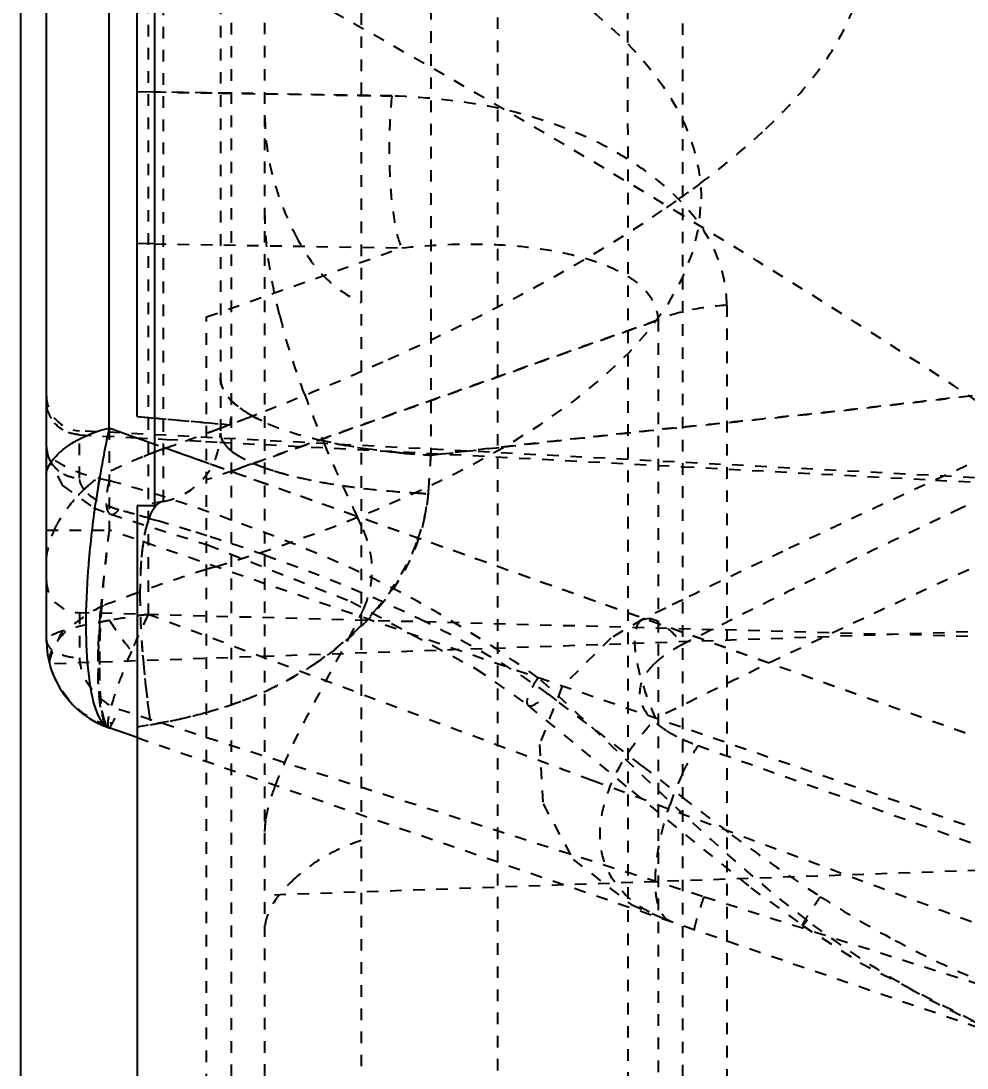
# Model space of a CAD drawing. Header units: millimetres. Extents: x 2748 to 3320, y 1427 to 1884.
# Drawn here: x 3198.16 to 3206.34, y 1706.52 to 1715.57 of the extents above; entities that cross this region are included whole.
import ezdxf

# ---------------------------------------------------------------- set-up
doc = ezdxf.new("R2010")
doc.units = ezdxf.units.MM
doc.linetypes.add('HIDDEN', pattern=[0.2, 0.1, -0.1])
doc.layers.add('21', color=7, linetype='Continuous')
doc.styles.get("Standard").update_dxf_attribs({"font": 'arial.ttf'})
doc.dimstyles.get("Standard").update_dxf_attribs({"dimtxt": 0.18, "dimasz": 0.18, "dimexe": 0.18, "dimexo": 0.0625, "dimgap": 0.09, "dimtad": 0, "dimtih": 1, "dimtoh": 1, "dimzin": 0, "dimdsep": 46, "dimtxsty": 'Standard', "dimcen": 0.09, "dimadec": 0, "dimazin": 0, "dimtfac": 1, "dimtofl": 0, "dimtmove": 0, "dimatfit": 3, "dimfxl": 0, "dimtolj": 1, "dimtzin": 0, "dimarcsym": 0})

# ---------------------------------------------------------------- blocks, each defined once
blk = doc.blocks.new('*D73')
at = {"color": 4, "lineweight": -2, "transparency": 16777216}
for p, q in [((3198.1586, 1671.5339), (3198.1586, 1846.4188)), ((3206.1586, 1846.4188), (3218.2656, 1846.4188)), ((3268.1636, 1846.4188), (3243.6517, 1846.4188)), ((3276.1636, 1820.6757), (3276.1636, 1846.4188))]:
    blk.add_line(p, q, dxfattribs=at)
at = {"color": 4, "transparency": 16777216}
for points in [[(3206.1586, 1847.7521), (3206.1586, 1845.0855), (3198.1586, 1846.4188)], [(3268.1636, 1847.7521), (3268.1636, 1845.0855), (3276.1636, 1846.4188)]]:
    blk.add_solid(points, dxfattribs=at)
at = {"layer": 'Defpoints', "color": 0, "transparency": 16777216}
for p in [(3276.1636, 1846.4188), (3276.1636, 1820.6757), (3198.1586, 1671.5339)]:
    blk.add_point(p, dxfattribs=at)
at = {"color": 6, "transparency": 16777216, "insert": (3230.9587, 1846.4188), "char_height": 8, "attachment_point": 5}
blk.add_mtext('\\A1;78.01', dxfattribs=at)

msp = doc.modelspace()

# ---------------------------------------------------------------- linework, layer by layer
at = {"layer": '21', "color": 8, "linetype": 'HIDDEN'}
for p, q in [((3203.3942, 1774.8835), (3203.4073, 1698.9179)), ((3203.8811, 1699.0476), (3203.8811, 1774.3831)), ((3200.2686, 1586.2532), (3200.2686, 1773.0811)), ((3202.2786, 1759.3991), (3202.2786, 1586.2532)), ((3201.0991, 1758.6354), (3201.0991, 1621.1842)), ((3199.3878, 1735.7174), (3199.3878, 1711.4168)), ((3199.8836, 1735.1265), (3199.8836, 1712.0077)), ((3201.7016, 1734.0804), (3201.7016, 1711.8168)), ((3199.975, 1720.9517), (3199.975, 1693.162)), ((3199.2591, 1719.1347), (3199.2591, 1710.44)), ((3201.3645, 1714.9201), (3199.1636, 1714.9575)), ((3199.3136, 1714.9549), (3199.8836, 1714.945)), ((3199.8836, 1714.945), (3201.3645, 1714.9201)), ((3199.3136, 1713.6421), (3201.4509, 1713.6076)), ((3199.7636, 1713.0109), (3201.4509, 1713.6076)), ((3204.2613, 1713.1121), (3204.2613, 1705.9933)), ((3199.7636, 1697.9711), (3199.7636, 1713.0109)), ((3199.9636, 1711.6726), (3203.6689, 1712.9847)), ((3203.6689, 1712.9848), (3200.1474, 1711.7377)), ((3203.6689, 1712.9847), (3203.6689, 1705.8885)), ((3199.1636, 1712.1514), (3199.3136, 1712.1378)), ((3199.3136, 1712.1378), (3199.43, 1712.1273)), ((3199.3136, 1712.1363), (3199.7636, 1712.0956)), ((3199.43, 1712.1273), (3199.7638, 1712.0972)), ((3199.7638, 1712.0972), (3199.8907, 1712.0857)), ((3199.9716, 1712.1357), (3199.9682, 1712.0787)), ((3217.9888, 1711.0144), (3198.6649, 1712.0272)), ((3198.6649, 1711.6172), (3198.6649, 1712.0189)), ((3198.9215, 1712.0497), (3198.922, 1711.1693)), ((3199.8907, 1712.0857), (3199.9636, 1712.0791)), ((3198.6649, 1711.9925), (3199.1539, 1711.9666)), ((3199.1539, 1711.9666), (3199.3443, 1711.9566)), ((3199.3443, 1711.9566), (3199.4162, 1711.9528)), ((3199.4162, 1711.9528), (3199.7551, 1711.9349)), ((3199.7551, 1711.9349), (3199.8794, 1711.9283)), ((3199.8794, 1711.9283), (3200.2686, 1711.9077)), ((3198.3792, 1711.8857), (3198.3852, 1711.8163)), ((3199.4806, 1711.8505), (3199.3477, 1711.8978)), ((3207.2653, 1709.0805), (3199.4074, 1711.8765)), ((3199.5338, 1711.8316), (3199.4806, 1711.8505)), ((3199.6368, 1711.7949), (3199.5338, 1711.8316)), ((3200.2686, 1711.9077), (3203.8811, 1711.7166)), ((3201.7013, 1711.8162), (3201.7956, 1711.8267)), ((3198.3852, 1711.8163), (3198.5189, 1711.554)), ((3199.7867, 1711.7415), (3199.6368, 1711.7949)), ((3200.2664, 1711.5706), (3199.7867, 1711.7415)), ((3200.1474, 1711.7377), (3199.998, 1711.6848)), ((3199.998, 1711.6848), (3199.7636, 1711.6018)), ((3203.8811, 1711.7166), (3206.0655, 1711.6011)), ((3198.5189, 1711.554), (3198.785, 1711.3625)), ((3206.0655, 1711.6011), (3207.1593, 1711.5433)), ((3201.6831, 1711.5493), (3201.6788, 1711.4846)), ((3199.3878, 1711.4168), (3199.1636, 1711.3773)), ((3199.3136, 1711.387), (3199.3136, 1711.3773)), ((3198.785, 1711.3625), (3198.9356, 1711.3058)), ((3198.9354, 1711.3058), (3199.7738, 1711.0408)), ((3198.9356, 1711.3058), (3198.9365, 1711.3055)), ((3199.2787, 1711.267), (3199.3354, 1711.2506)), ((3201.101, 1711.2123), (3201.0691, 1711.2807)), ((3198.3792, 1711.1695), (3198.9215, 1711.1695)), ((3207.2653, 1708.2965), (3198.9215, 1711.1695)), ((3203.8804, 1710.5666), (3203.7334, 1710.4945)), ((3203.7334, 1710.4945), (3203.5363, 1710.3974)), ((3209.1432, 1710.387), (3198.4064, 1710.0121)), ((3198.6649, 1710.4547), (3198.6649, 1710.0649)), ((3208.9449, 1710.1802), (3198.6649, 1710.4547)), ((3203.5368, 1710.3979), (3203.2594, 1710.2358)), ((3203.5363, 1710.3974), (3203.5369, 1710.3977)), ((3203.5369, 1710.3977), (3203.5771, 1710.4064)), ((3202.0926, 1709.9714), (3202.5434, 1709.6546)), ((3202.7129, 1709.754), (3202.7897, 1709.6964)), ((3202.5434, 1709.6546), (3202.5435, 1709.6544)), ((3202.5435, 1709.6544), (3203.4399, 1708.9151)), ((3199.1636, 1709.4695), (3199.28, 1709.4875)), ((3199.1636, 1709.3757), (3207.2652, 1706.5861)), ((3204.0129, 1709.3067), (3207.5012, 1708.0669)), ((3203.5275, 1709.1325), (3203.8785, 1708.8591)), ((3203.4399, 1708.9151), (3204.4706, 1708.0766)), ((3213.0426, 1708.4584), (3200.2686, 1708.0123)), ((3204.4706, 1708.0766), (3204.9165, 1707.7535)), ((3203.4338, 1707.9337), (3203.7778, 1707.7869)), ((3204.9163, 1707.7531), (3205.4147, 1707.4294)), ((3205.4147, 1707.4294), (3206.5421, 1706.8528))]:
    msp.add_line(p, q, dxfattribs=at)
at = {"layer": '21', "color": 7, "linetype": 'Continuous'}
for p, q in [((3199.1636, 1712.1498), (3199.1636, 1735.7174)), ((3199.3136, 1735.7569), (3199.3136, 1711.3773)), ((3198.9215, 1712.0497), (3198.9215, 1717.6939)), ((3198.3792, 1710.2038), (3198.3792, 1717.2465)), ((3199.1636, 1714.9575), (3199.3136, 1714.9549)), ((3199.3136, 1713.6421), (3199.1636, 1713.6446)), ((3199.1636, 1712.1498), (3199.3136, 1712.1363)), ((3199.1042, 1711.9846), (3198.9215, 1712.0497)), ((3199.3477, 1711.8978), (3199.1042, 1711.9846)), ((3199.1636, 1711.3773), (3199.1636, 1688.4011)), ((3199.3136, 1711.3773), (3199.1636, 1711.3773)), ((3199.1636, 1709.3757), (3198.9215, 1709.4591))]:
    msp.add_line(p, q, dxfattribs=at)
at = {"layer": '21', "color": 8, "linetype": 'HIDDEN'}
for points in [[(3199.7738, 1711.0408), (3201.0106, 1710.5516), (3202.0926, 1709.9714)], [(3203.2594, 1710.2358), (3202.8368, 1709.8138), (3202.642, 1709.3173), (3202.673, 1708.8027), (3202.9328, 1708.3231), (3203.4338, 1707.9337)]]:
    msp.add_lwpolyline(points, dxfattribs=at)
for centre, radius, start, end in [((3153.7005, 1630.9878), 96.9048, 58.80934, 61.274457), ((3198.8255, 1721.1366), 8.7022, 305.2615, 306.2427), ((3199.1722, 1720.6623), 8.1146, 306.24831, 306.79324), ((3198.3078, 1721.8675), 9.5979, 304.47304, 305.26634), ((3160.8139, 1642.7228), 83.1821, 56.052747, 58.814681), ((3205.8532, 1714.4147), 5.6319, 194.27381, 195.32069), ((3191.8076, 1733.9433), 23.3337, 291.26995, 294.096), ((3198.6807, 1712.3282), 0.3015, 180.00192, 267), ((3209.576, 1715.6678), 9.5618, 200.33408, 203.34715), ((3198.6542, 1712.2783), 0.2755, 197.18306, 211.51488), ((3190.1104, 1738.2211), 27.9359, 290.9613, 291.33113), ((3189.2537, 1740.4667), 30.3393, 290.47776, 290.80352), ((3189.6915, 1739.3125), 29.1049, 290.80475, 290.96267), ((3199.2836, 1712.0077), 0.6, 280, 0), ((3188.1604, 1743.409), 33.4782, 289.94719, 290.33251), ((3188.7832, 1741.7247), 31.6825, 290.33487, 290.479), ((3187.2142, 1746.0146), 36.2503, 289.65535, 289.94806), ((3246.0183, 1624.4518), 95.8716, 114.090528, 115.498554), ((3201.1429, 1707.0506), 5.1284, 110.9042, 112.13389), ((3200.9723, 1707.4968), 4.6506, 109.66179, 110.90234), ((3202.0579, 1718.4128), 6.6056, 264.58343, 266.90771), ((3185.811, 1855.0732), 144.1356, 276.367194, 276.584339), ((3201.093, 1707.1637), 5.0048, 112.09333, 114.37306), ((3252.3261, 1708.1829), 50.7547, 175.89433, 176.27015), ((3252.0851, 1708.1997), 50.5132, 175.89378, 176.19788), ((3246.8222, 1625.3182), 95.1092, 114.597985, 115.225807), ((3200.7669, 1707.8818), 4.2161, 114.36335, 116.91569), ((3209.9369, 1709.8715), 11.2376, 170.98935, 172.12463), ((3199.5069, 1710.6662), 1.1722, 131.82398, 137.29121), ((3201.8416, 1717.6794), 6.1923, 261.66466, 263.30228), ((3202.0051, 1719.1184), 7.6406, 263.34373, 266.6625), ((3202.0602, 1719.9106), 8.4346, 266.60162, 267.40832), ((3193.3897, 1690.8045), 21.2932, 74.32932, 74.7127), ((3193.5477, 1691.3677), 20.7082, 73.93346, 74.32933), ((3245.793, 1627.4718), 92.7223, 115.21761, 116.870575), ((3193.8479, 1692.3988), 19.6343, 72.88421, 73.77029), ((3245.7346, 1624.3922), 94.9823, 113.892134, 116.301123), ((3194.1375, 1693.3422), 18.6475, 72.42804, 72.88154), ((3194.6244, 1694.8617), 17.0518, 70.66708, 72.44635), ((3199.9543, 1711.6899), 1.7435, 335.70072, 339.60905), ((3246.1053, 1624.2683), 96.0746, 115.498295, 116.072064), ((3203.0787, 1700.1026), 11.2265, 106.75507, 107.18063), ((3200.2085, 1710.8898), 0.9984, 333.42892, 336.48525), ((3190.8378, 1715.5777), 11.4763, 332.23684, 333.42279), ((3199.3148, 1712.1133), 2.5141, 313.27462, 318.95342), ((3199.233, 1712.2019), 2.6347, 304.04737, 313.2506), ((3208.6901, 1710.8726), 9.5115, 184.73754, 188.37325), ((3198.917, 1712.7851), 3.2994, 290.53627, 294.31779), ((3199.458, 1705.2586), 5.55, 54.09386, 55.08608), ((3198.7296, 1713.3187), 3.865, 285.58797, 288.66476), ((3198.8373, 1712.9955), 3.5244, 288.68756, 290.5488), ((3165.7365, 1660.4467), 61.6317, 52.180564, 53.043859), ((3796.3036, 3565.8992), 1950.0079, 252.1632256, 252.3194057), ((3198.5347, 1714.0317), 4.6043, 281.46007, 285.54024), ((3198.3363, 1714.9825), 5.5755, 279.74479, 281.51714), ((3206.2371, 1707.9532), 2.607, 154.71051, 161.07132), ((3213.5416, 1721.0048), 15.5187, 233.47006, 234.22323), ((3213.605, 1721.093), 15.6273, 234.22373, 236.90409), ((3693.6892, 3244.1741), 1612.3146, 252.3214013, 252.4437573), ((3210.0544, 1715.7734), 9.2322, 237.33739, 241.98525), ((3209.7351, 1715.1476), 8.5298, 241.90391, 246.93886)]:
    msp.add_arc(centre, radius, start, end, dxfattribs=at)
at = {"layer": '21', "color": 7, "linetype": 'Continuous'}
for centre, radius, start, end in [((3206.9591, 1710.2881), 8.2282, 167.63949, 169.09868), ((3208.1266, 1710.0768), 9.4147, 169.17926, 170.49671), ((3208.8265, 1709.9428), 10.127, 170.40296, 171.66467), ((3199.1832, 1710.2193), 0.804, 180, 250.9999)]:
    msp.add_arc(centre, radius, start, end, dxfattribs=at)
at = {"layer": '21', "color": 8, "linetype": 'HIDDEN'}
msp.add_ellipse((3191.6873, 1714.0311), major_axis=(12.3536, 0), ratio=0.342552, start_param=-0.849797, end_param=0, dxfattribs=at)
for points, knots in [([(3204.5986, 1714.637), (3204.7368, 1714.7676), (3204.9963, 1715.0403), (3205.3034, 1715.4969), (3205.4747, 1715.9951), (3205.4113, 1716.4929), (3205.1388, 1716.8842), (3204.7654, 1717.1677), (3204.3396, 1717.3847), (3204.0369, 1717.496), (3203.8816, 1717.5452)], [0, 0, 0, 0, 0.142592, 0.28137, 0.410621, 0.528949, 0.64263, 0.758571, 0.877791, 1, 1, 1, 1]), ([(3200.2701, 1717.0748), (3200.9624, 1716.8457), (3201.9908, 1716.4311), (3203.2157, 1715.6167), (3203.7236, 1715.0432), (3203.8824, 1714.7068)], [0, 0, 0, 0, 0.496287, 0.746775, 1, 1, 1, 1]), ([(3201.3645, 1714.9201), (3201.3526, 1714.7973), (3201.339, 1714.5402), (3201.3457, 1714.1691), (3201.3798, 1713.8536), (3201.4209, 1713.6718), (3201.451, 1713.6076)], [0, 0, 0, 0, 0.279538, 0.583005, 0.839359, 1, 1, 1, 1]), ([(3204.2613, 1713.1121), (3204.2623, 1713.2632), (3204.1942, 1713.5675), (3203.9418, 1713.9521), (3203.5992, 1714.2592), (3203.0697, 1714.5832), (3202.3174, 1714.8453), (3201.684, 1714.9081), (3201.3645, 1714.9202)], [0, 0, 0, 0, 0.121822, 0.243227, 0.365789, 0.48983, 0.742125, 1, 1, 1, 1]), ([(3200.2686, 1714.7353), (3200.2686, 1714.648), (3200.2931, 1714.2959), (3200.4092, 1713.9529), (3200.5317, 1713.718)], [0, 0, 0, 0, 0.247741, 1, 1, 1, 1]), ([(3201.334, 1712.6428), (3201.7504, 1712.8295), (3202.5726, 1713.231), (3203.3627, 1713.6958), (3203.7404, 1713.9551)], [0, 0, 0, 0, 0.498976, 1, 1, 1, 1]), ([(3201.4506, 1713.6077), (3201.6627, 1713.6307), (3201.9813, 1713.6477), (3202.4027, 1713.6318), (3202.7112, 1713.5961), (3203.0102, 1713.5323), (3203.2492, 1713.4499), (3203.4237, 1713.3541), (3203.5441, 1713.2646), (3203.6378, 1713.1403), (3203.664, 1713.0375), (3203.6689, 1712.9848)], [0, 0, 0, 0, 0.258464, 0.385359, 0.510743, 0.634207, 0.755349, 0.815193, 0.875027, 0.935824, 1, 1, 1, 1]), ([(3204.2613, 1713.1121), (3204.1483, 1713.1047), (3203.9469, 1713.0772), (3203.7505, 1713.021), (3203.6689, 1712.9847)], [0, 0, 0, 0, 0.559045, 1, 1, 1, 1]), ([(3204.2613, 1713.1121), (3204.1483, 1713.1047), (3203.9469, 1713.0772), (3203.7505, 1713.021), (3203.6689, 1712.9847)], [0, 0, 0, 0, 0.559044, 1, 1, 1, 1]), ([(3199.8836, 1712.4826), (3199.8836, 1712.4442), (3199.9106, 1712.3564), (3200.0161, 1712.2417), (3200.1838, 1712.1351), (3200.4114, 1712.0376), (3200.6915, 1711.9548), (3201.1251, 1711.8647), (3201.4682, 1711.8294), (3201.7016, 1711.8168)], [0, 0, 0, 0, 0.056625, 0.129016, 0.225558, 0.347659, 0.493068, 0.655409, 1, 1, 1, 1]), ([(3200.0226, 1712.2462), (3200.0004, 1712.2644), (3199.9326, 1712.3267), (3199.8836, 1712.4183), (3199.8836, 1712.4826)], [0, 0, 0, 0, 0.30821, 1, 1, 1, 1]), ([(3206.7846, 1712.3749), (3206.3611, 1712.3283), (3205.6206, 1712.2401), (3204.5612, 1712.1265), (3203.2887, 1712.0015), (3202.3366, 1711.8861), (3201.7013, 1711.8162)], [0, 0, 0, 0, 0.249936, 0.437468, 0.625058, 1, 1, 1, 1]), ([(3203.881, 1712.0588), (3204.2911, 1712.1008), (3205.1113, 1712.1817), (3205.9298, 1712.2781), (3206.3391, 1712.3248)], [0, 0, 0, 0, 0.500159, 1, 1, 1, 1]), ([(3200.1375, 1712.1676), (3200.1267, 1712.1739), (3200.087, 1712.1979), (3200.0489, 1712.2246), (3200.0226, 1712.2462)], [0, 0, 0, 0, 0.268116, 1, 1, 1, 1]), ([(3199.8836, 1712.0077), (3199.8836, 1711.9363), (3199.9966, 1711.8252), (3200.1807, 1711.7363), (3200.5092, 1711.6237), (3201.0146, 1711.5325), (3201.4482, 1711.495), (3201.6788, 1711.4846)], [0, 0, 0, 0, 0.110547, 0.204406, 0.327153, 0.642352, 1, 1, 1, 1]), ([(3199.8836, 1712.0077), (3199.8836, 1712.0008), (3199.8861, 1711.971), (3199.8988, 1711.9427), (3199.9113, 1711.9237)], [0, 0, 0, 0, 0.232556, 1, 1, 1, 1]), ([(3201.4344, 1711.8367), (3201.3754, 1711.8423), (3201.1462, 1711.8673), (3200.9182, 1711.9057), (3200.7514, 1711.9447)], [0, 0, 0, 0, 0.256982, 1, 1, 1, 1]), ([(3198.9215, 1711.5953), (3198.7848, 1711.6202), (3198.6024, 1711.6728), (3198.4237, 1711.7886), (3198.3792, 1711.8583), (3198.3792, 1711.8877)], [0, 0, 0, 0, 0.649989, 0.862512, 1, 1, 1, 1]), ([(3198.3792, 1711.8876), (3198.3792, 1711.8755), (3198.3827, 1711.8291), (3198.3997, 1711.7839), (3198.418, 1711.7549)], [0, 0, 0, 0, 0.261663, 1, 1, 1, 1]), ([(3199.9341, 1711.8944), (3199.9392, 1711.8887), (3199.9629, 1711.8643), (3199.99, 1711.8434), (3200.0118, 1711.8287)], [0, 0, 0, 0, 0.224948, 1, 1, 1, 1]), ([(3200.0118, 1711.8287), (3200.0272, 1711.8183), (3200.1018, 1711.7728), (3200.1825, 1711.7385), (3200.2469, 1711.7149)], [0, 0, 0, 0, 0.213739, 1, 1, 1, 1]), ([(3201.0691, 1711.2807), (3201.0463, 1711.3297), (3200.9537, 1711.528), (3200.8622, 1711.7269), (3200.797, 1711.8784)], [0, 0, 0, 0, 0.24673, 1, 1, 1, 1]), ([(3198.418, 1711.7549), (3198.4251, 1711.7435), (3198.4545, 1711.7036), (3198.4945, 1711.6721), (3198.5261, 1711.6552)], [0, 0, 0, 0, 0.272517, 1, 1, 1, 1]), ([(3198.5261, 1711.6552), (3198.5357, 1711.6501), (3198.5793, 1711.6295), (3198.6276, 1711.619), (3198.6649, 1711.6172)], [0, 0, 0, 0, 0.224729, 1, 1, 1, 1]), ([(3200.2469, 1711.7149), (3200.257, 1711.7111), (3200.2999, 1711.6958), (3200.3432, 1711.6819), (3200.3764, 1711.672)], [0, 0, 0, 0, 0.238809, 1, 1, 1, 1]), ([(3200.3764, 1711.672), (3200.4183, 1711.6595), (3200.6051, 1711.6092), (3200.7958, 1711.5742), (3200.944, 1711.5525)], [0, 0, 0, 0, 0.226001, 1, 1, 1, 1]), ([(3198.7094, 1711.5158), (3198.7027, 1711.524), (3198.681, 1711.554), (3198.6663, 1711.5906), (3198.6649, 1711.6172)], [0, 0, 0, 0, 0.284239, 1, 1, 1, 1]), ([(3198.9215, 1711.5953), (3198.9116, 1711.5572), (3198.898, 1711.4851), (3198.8924, 1711.3931), (3198.9075, 1711.3139), (3198.9356, 1711.3058)], [0, 0, 0, 0, 0.393259, 0.708234, 1, 1, 1, 1]), ([(3202.6306, 1709.8924), (3202.3499, 1710.0916), (3201.847, 1710.4222), (3201.086, 1710.8187), (3200.3746, 1711.1106), (3199.6553, 1711.3756), (3199.1681, 1711.5308), (3198.9215, 1711.5953)], [0, 0, 0, 0, 0.251658, 0.439371, 0.626545, 0.813561, 1, 1, 1, 1]), ([(3203.8797, 1710.2843), (3203.5777, 1710.3918), (3202.3733, 1710.8204), (3201.1688, 1711.2493), (3200.2664, 1711.5706)], [0, 0, 0, 0, 0.250742, 1, 1, 1, 1]), ([(3199.0038, 1711.3442), (3198.9718, 1711.3532), (3198.8643, 1711.391), (3198.7605, 1711.4527), (3198.7094, 1711.5158)], [0, 0, 0, 0, 0.291132, 1, 1, 1, 1]), ([(3201.6786, 1711.4842), (3201.6598, 1711.2092), (3201.5043, 1710.7985), (3201.1501, 1710.3685), (3200.7252, 1710.0001), (3200.1012, 1709.6654), (3199.5549, 1709.5319), (3199.28, 1709.4875)], [0, 0, 0, 0, 0.247437, 0.373072, 0.499101, 0.750011, 1, 1, 1, 1]), ([(3198.4557, 1711.1857), (3198.4671, 1711.2095), (3198.5196, 1711.3083), (3198.5877, 1711.3986), (3198.6456, 1711.4613)], [0, 0, 0, 0, 0.236577, 1, 1, 1, 1]), ([(3199.3878, 1711.4168), (3199.3525, 1711.4106), (3199.3036, 1711.3593), (3199.2658, 1711.2751), (3199.2247, 1711.1383), (3199.1947, 1710.9157), (3199.1879, 1710.7237), (3199.1878, 1710.6156)], [0, 0, 0, 0, 0.125351, 0.215955, 0.328713, 0.621394, 1, 1, 1, 1]), ([(3199.3261, 1711.3805), (3199.3218, 1711.3759), (3199.3033, 1711.3538), (3199.2892, 1711.3282), (3199.2798, 1711.3077)], [0, 0, 0, 0, 0.218691, 1, 1, 1, 1]), ([(3199.3878, 1711.4168), (3199.3824, 1711.4158), (3199.359, 1711.4095), (3199.3388, 1711.3941), (3199.3261, 1711.3805)], [0, 0, 0, 0, 0.229204, 1, 1, 1, 1]), ([(3198.9365, 1711.3055), (3198.9407, 1711.3045), (3198.9683, 1711.3043), (3198.9895, 1711.3271), (3199.0038, 1711.3442)], [0, 0, 0, 0, 0.162836, 1, 1, 1, 1]), ([(3199.2798, 1711.3077), (3199.277, 1711.3015), (3199.2651, 1711.2741), (3199.2557, 1711.2457), (3199.2492, 1711.2236)], [0, 0, 0, 0, 0.227895, 1, 1, 1, 1]), ([(3199.2492, 1711.2236), (3199.2453, 1711.2099), (3199.2291, 1711.148), (3199.2183, 1711.0848), (3199.2117, 1711.0354)], [0, 0, 0, 0, 0.221697, 1, 1, 1, 1]), ([(3201.1239, 1710.4914), (3201.1723, 1710.6026), (3201.2258, 1710.8539), (3201.1539, 1711.0987), (3201.101, 1711.2123)], [0, 0, 0, 0, 0.491668, 1, 1, 1, 1]), ([(3198.3792, 1710.9211), (3198.3811, 1710.9426), (3198.394, 1711.034), (3198.4252, 1711.1222), (3198.4557, 1711.1857)], [0, 0, 0, 0, 0.234762, 1, 1, 1, 1]), ([(3198.9215, 1711.1695), (3198.8942, 1710.9563), (3198.8497, 1710.5619), (3198.8208, 1710.0937), (3198.8282, 1709.7873), (3198.8464, 1709.6248), (3198.8707, 1709.5205), (3198.9027, 1709.4656), (3198.9215, 1709.4591)], [0, 0, 0, 0, 0.371669, 0.686543, 0.808965, 0.902795, 0.965695, 1, 1, 1, 1]), ([(3198.9215, 1711.1695), (3198.8942, 1710.9563), (3198.8497, 1710.5619), (3198.8208, 1710.0937), (3198.8282, 1709.7873), (3198.8464, 1709.6248), (3198.8707, 1709.5205), (3198.9027, 1709.4656), (3198.9215, 1709.4591)], [0, 0, 0, 0, 0.371672, 0.686548, 0.808969, 0.902798, 0.965696, 1, 1, 1, 1]), ([(3198.9214, 1711.1696), (3198.9146, 1711.1142), (3198.889, 1710.8979), (3198.8676, 1710.6811), (3198.856, 1710.5195)], [0, 0, 0, 0, 0.256094, 1, 1, 1, 1]), ([(3198.9214, 1711.1696), (3198.9146, 1711.1142), (3198.889, 1710.8979), (3198.8676, 1710.6811), (3198.856, 1710.5195)], [0, 0, 0, 0, 0.256094, 1, 1, 1, 1]), ([(3199.2117, 1711.0354), (3199.2103, 1711.025), (3199.2048, 1710.9814), (3199.2006, 1710.9375), (3199.198, 1710.9041)], [0, 0, 0, 0, 0.237865, 1, 1, 1, 1]), ([(3199.198, 1710.9041), (3199.1963, 1710.8817), (3199.19, 1710.7857), (3199.1879, 1710.6894), (3199.1878, 1710.6156)], [0, 0, 0, 0, 0.233284, 1, 1, 1, 1]), ([(3199.7626, 1710.8281), (3199.7112, 1710.8123), (3199.5103, 1710.7486), (3199.3111, 1710.6794), (3199.1634, 1710.6257)], [0, 0, 0, 0, 0.254845, 1, 1, 1, 1]), ([(3198.3792, 1710.729), (3198.3792, 1710.661), (3198.4419, 1710.5137), (3198.5904, 1710.4567), (3198.6649, 1710.4547)], [0, 0, 0, 0, 0.4769, 1, 1, 1, 1]), ([(3199.1634, 1710.6257), (3199.1369, 1710.616), (3199.0324, 1710.5777), (3198.9284, 1710.5382), (3198.8512, 1710.5078)], [0, 0, 0, 0, 0.254211, 1, 1, 1, 1]), ([(3199.1878, 1710.6156), (3199.1878, 1710.5309), (3199.1977, 1710.1535), (3199.2378, 1709.7772), (3199.28, 1709.4875)], [0, 0, 0, 0, 0.224265, 1, 1, 1, 1]), ([(3199.1878, 1710.6154), (3199.1878, 1710.5737), (3199.19, 1710.3974), (3199.2002, 1710.2212), (3199.2111, 1710.087)], [0, 0, 0, 0, 0.236493, 1, 1, 1, 1]), ([(3198.8734, 1710.5158), (3198.7494, 1710.4579), (3198.5709, 1710.3411), (3198.438, 1710.1699), (3198.4135, 1710.1014)], [0, 0, 0, 0, 0.653141, 1, 1, 1, 1]), ([(3198.829, 1710.1688), (3198.8301, 1710.197), (3198.8356, 1710.3163), (3198.844, 1710.4354), (3198.8517, 1710.5262)], [0, 0, 0, 0, 0.236618, 1, 1, 1, 1]), ([(3198.856, 1710.5195), (3198.8524, 1710.4702), (3198.841, 1710.2897), (3198.8352, 1710.1089), (3198.8353, 1709.9775)], [0, 0, 0, 0, 0.273074, 1, 1, 1, 1]), ([(3198.856, 1710.5195), (3198.8524, 1710.4702), (3198.841, 1710.2897), (3198.8352, 1710.1089), (3198.8353, 1709.9775)], [0, 0, 0, 0, 0.273074, 1, 1, 1, 1]), ([(3198.8512, 1710.5078), (3198.8487, 1710.4589), (3198.8403, 1710.2793), (3198.8357, 1710.0995), (3198.8367, 1709.9687)], [0, 0, 0, 0, 0.272199, 1, 1, 1, 1]), ([(3198.9246, 1710.3885), (3198.8844, 1710.3813), (3198.7477, 1710.3555), (3198.6113, 1710.3259), (3198.5176, 1710.2962)], [0, 0, 0, 0, 0.294047, 1, 1, 1, 1]), ([(3199.2591, 1710.44), (3199.2303, 1710.436), (3199.1186, 1710.4206), (3199.0072, 1710.4028), (3198.9246, 1710.3885)], [0, 0, 0, 0, 0.257321, 1, 1, 1, 1]), ([(3198.9247, 1710.3884), (3198.9679, 1710.3188), (3199.0299, 1710.2294), (3199.097, 1710.144), (3199.1138, 1710.1233)], [0, 0, 0, 0, 0.754424, 1, 1, 1, 1]), ([(3199.2591, 1710.44), (3199.2208, 1710.3611), (3199.1714, 1710.2559), (3199.125, 1710.1494), (3199.1138, 1710.1233)], [0, 0, 0, 0, 0.754722, 1, 1, 1, 1]), ([(3203.0952, 1709.0061), (3202.775, 1709.1256), (3201.496, 1709.6029), (3200.2174, 1710.0811), (3199.2591, 1710.44)], [0, 0, 0, 0, 0.250355, 1, 1, 1, 1]), ([(3203.6488, 1709.5416), (3203.6014, 1709.6486), (3203.5282, 1709.8428), (3203.4724, 1710.0763), (3203.4649, 1710.2243), (3203.4727, 1710.3159), (3203.5031, 1710.3812), (3203.5362, 1710.3976)], [0, 0, 0, 0, 0.389119, 0.688259, 0.795183, 0.877269, 1, 1, 1, 1]), ([(3203.577, 1710.4066), (3203.6266, 1710.4066), (3203.7468, 1710.3358), (3203.8336, 1710.2437), (3203.8846, 1710.1828)], [0, 0, 0, 0, 0.384318, 1, 1, 1, 1]), ([(3198.5176, 1710.2962), (3198.4824, 1710.285), (3198.4387, 1710.2694), (3198.3792, 1710.2372), (3198.3792, 1710.2207)], [0, 0, 0, 0, 0.690821, 1, 1, 1, 1]), ([(3198.5176, 1710.2962), (3198.4883, 1710.2413), (3198.4493, 1710.1661), (3198.4138, 1710.0744), (3198.4046, 1710.0383), (3198.4049, 1710.0239)], [0, 0, 0, 0, 0.629919, 0.854178, 1, 1, 1, 1]), ([(3198.3792, 1710.2193), (3198.3792, 1710.1997), (3198.406, 1710.1376), (3198.5163, 1710.0818), (3198.6116, 1710.0665), (3198.665, 1710.065)], [0, 0, 0, 0, 0.168568, 0.540274, 1, 1, 1, 1]), ([(3200.3569, 1708.9547), (3200.4327, 1709.1594), (3200.6409, 1709.589), (3200.8731, 1710.0039), (3200.9929, 1710.2319)], [0, 0, 0, 0, 0.458723, 1, 1, 1, 1]), ([(3207.2653, 1709.0805), (3206.9824, 1709.181), (3205.8538, 1709.5821), (3204.7253, 1709.9834), (3203.8797, 1710.2843)], [0, 0, 0, 0, 0.250637, 1, 1, 1, 1]), ([(3198.9215, 1709.4591), (3198.8978, 1709.4673), (3198.8619, 1709.5453), (3198.837, 1709.6841), (3198.8224, 1709.9055), (3198.8253, 1710.0735), (3198.829, 1710.1688)], [0, 0, 0, 0, 0.103074, 0.304818, 0.607835, 1, 1, 1, 1]), ([(3199.1138, 1710.1233), (3199.0818, 1710.0482), (3199.0256, 1709.9095), (3198.9577, 1709.7208), (3198.9208, 1709.5817), (3198.9051, 1709.5029), (3198.9109, 1709.4758)], [0, 0, 0, 0, 0.358996, 0.659626, 0.878151, 1, 1, 1, 1]), ([(3203.8846, 1710.1829), (3203.8608, 1710.1707), (3203.7719, 1710.1227), (3203.6878, 1710.0643), (3203.6343, 1710.0126)], [0, 0, 0, 0, 0.264702, 1, 1, 1, 1]), ([(3198.4032, 1710.0633), (3198.4026, 1710.0596), (3198.4011, 1710.0477), (3198.4013, 1710.0352), (3198.4038, 1710.0272)], [0, 0, 0, 0, 0.307529, 1, 1, 1, 1]), ([(3198.9109, 1709.4758), (3198.7903, 1709.5179), (3198.5651, 1709.6616), (3198.4383, 1709.8967), (3198.4052, 1710.0197)], [0, 0, 0, 0, 0.500651, 1, 1, 1, 1]), ([(3198.6649, 1710.0649), (3198.6654, 1709.9721), (3198.7502, 1709.7837), (3198.9084, 1709.6535), (3199.0038, 1709.6224)], [0, 0, 0, 0, 0.480451, 1, 1, 1, 1]), ([(3198.8353, 1709.9775), (3198.8353, 1709.9406), (3198.8368, 1709.8176), (3198.8421, 1709.694), (3198.8562, 1709.6089)], [0, 0, 0, 0, 0.299585, 1, 1, 1, 1]), ([(3198.8367, 1709.9687), (3198.8369, 1709.9315), (3198.8394, 1709.8083), (3198.846, 1709.6845), (3198.861, 1709.5997)], [0, 0, 0, 0, 0.301653, 1, 1, 1, 1]), ([(3203.6343, 1710.0126), (3203.5908, 1709.9705), (3203.5164, 1709.8797), (3203.4882, 1709.6335), (3203.6399, 1709.4987), (3203.7398, 1709.4354)], [0, 0, 0, 0, 0.261662, 0.489315, 1, 1, 1, 1]), ([(3202.6306, 1709.8924), (3202.5972, 1709.8444), (3202.5572, 1709.7762), (3202.5302, 1709.6948), (3202.535, 1709.6611), (3202.5434, 1709.6546)], [0, 0, 0, 0, 0.667108, 0.878932, 1, 1, 1, 1]), ([(3204.9558, 1707.7969), (3204.5406, 1708.1187), (3203.7592, 1708.8132), (3203.0189, 1709.5491), (3202.6306, 1709.8924)], [0, 0, 0, 0, 0.503361, 1, 1, 1, 1]), ([(3202.5436, 1709.6545), (3202.5611, 1709.6411), (3202.6394, 1709.6808), (3202.6813, 1709.7217), (3202.7129, 1709.754)], [0, 0, 0, 0, 0.327738, 1, 1, 1, 1]), ([(3198.8562, 1709.6089), (3198.8621, 1709.5732), (3198.8726, 1709.5213), (3198.903, 1709.4654), (3198.9214, 1709.4591)], [0, 0, 0, 0, 0.651166, 1, 1, 1, 1]), ([(3198.861, 1709.5997), (3198.867, 1709.566), (3198.8776, 1709.5181), (3198.9047, 1709.4649), (3198.9215, 1709.4591)], [0, 0, 0, 0, 0.658329, 1, 1, 1, 1]), ([(3198.9215, 1709.4591), (3198.9268, 1709.4573), (3198.9391, 1709.4818), (3198.9561, 1709.5087), (3198.9797, 1709.5629), (3198.9956, 1709.6011), (3199.0038, 1709.6224)], [0, 0, 0, 0, 0.091393, 0.311886, 0.627484, 1, 1, 1, 1]), ([(3198.9318, 1709.5091), (3198.9325, 1709.5068), (3198.9344, 1709.5014), (3198.9354, 1709.4944), (3198.9386, 1709.4925)], [0, 0, 0, 0, 0.387446, 1, 1, 1, 1]), ([(3203.777, 1707.7872), (3203.6221, 1707.8405), (3203.3993, 1707.9652), (3203.213, 1708.2358), (3203.1544, 1708.4808), (3203.1791, 1708.748), (3203.3086, 1709.1291), (3203.4997, 1709.3866), (3203.6487, 1709.5418)], [0, 0, 0, 0, 0.226689, 0.33535, 0.446545, 0.567848, 0.702106, 1, 1, 1, 1]), ([(3203.88, 1709.0669), (3203.8903, 1709.0888), (3203.9308, 1709.1708), (3203.9761, 1709.2504), (3204.0129, 1709.3067)], [0, 0, 0, 0, 0.264619, 1, 1, 1, 1]), ([(3200.2781, 1708.675), (3200.2816, 1708.6972), (3200.3006, 1708.7923), (3200.331, 1708.8848), (3200.3569, 1708.9547)], [0, 0, 0, 0, 0.231107, 1, 1, 1, 1]), ([(3203.7769, 1707.7872), (3203.7305, 1707.8032), (3203.6758, 1707.8842), (3203.6496, 1708.0069), (3203.6377, 1708.1922), (3203.6715, 1708.4626), (3203.7314, 1708.6835), (3203.7711, 1708.7989)], [0, 0, 0, 0, 0.138148, 0.237185, 0.358201, 0.656525, 1, 1, 1, 1]), ([(3201.0991, 1708.4866), (3200.9857, 1708.4473), (3200.7831, 1708.3616), (3200.606, 1708.2307), (3200.5333, 1708.1648)], [0, 0, 0, 0, 0.550168, 1, 1, 1, 1]), ([(3200.5333, 1708.1648), (3200.459, 1708.0974), (3200.3382, 1707.9705), (3200.2686, 1707.7996), (3200.2686, 1707.7255)], [0, 0, 0, 0, 0.575183, 1, 1, 1, 1]), ([(3203.9836, 1707.7161), (3203.9815, 1707.7168), (3203.9845, 1707.7286), (3203.9859, 1707.7432), (3203.9939, 1707.7725), (3204.0084, 1707.8251), (3204.0331, 1707.9031), (3204.0545, 1707.9678), (3204.066, 1708.0011)], [0, 0, 0, 0, 0.022973, 0.084191, 0.181292, 0.31108, 0.644169, 1, 1, 1, 1]), ([(3204.9165, 1707.7535), (3204.9144, 1707.755), (3204.9218, 1707.7661), (3204.927, 1707.7795), (3204.9414, 1707.8024), (3204.9655, 1707.8422), (3205.0095, 1707.9095), (3205.0483, 1707.967), (3205.0718, 1708.0011)], [0, 0, 0, 0, 0.026352, 0.091507, 0.182266, 0.286633, 0.575715, 1, 1, 1, 1]), ([(3204.9561, 1707.7972), (3204.947, 1707.7856), (3204.9346, 1707.7694), (3204.9226, 1707.7577), (3204.9176, 1707.7528), (3204.9165, 1707.7535)], [0, 0, 0, 0, 0.746493, 0.933218, 1, 1, 1, 1]), ([(3207.0217, 1706.67), (3206.6516, 1706.7974), (3205.9291, 1707.1208), (3205.2707, 1707.5575), (3204.9558, 1707.7969)], [0, 0, 0, 0, 0.497411, 1, 1, 1, 1])]:
    msp.add_open_spline(points, degree=3, knots=knots, dxfattribs=at)
for points in [[(3203.8824, 1714.7068), (3203.9811, 1714.4976), (3204.0409, 1714.2625), (3204.0409, 1714.0311)], [(3204.0323, 1714.1641), (3204.2293, 1714.3114), (3204.4198, 1714.4682), (3204.5986, 1714.637)], [(3200.3951, 1713.0261), (3200.3207, 1713.3187), (3200.2686, 1713.621), (3200.2686, 1713.9229)], [(3200.5317, 1713.718), (3200.5963, 1713.5943), (3200.6721, 1713.4738), (3200.7684, 1713.3727)], [(3200.7684, 1713.3727), (3200.8619, 1713.2745), (3200.9762, 1713.1929), (3201.0991, 1713.1356)], [(3200.61, 1712.3451), (3200.5394, 1712.5362), (3200.4752, 1712.7301), (3200.4214, 1712.9266)], [(3198.391, 1712.197), (3198.3833, 1712.2219), (3198.3792, 1712.2482), (3198.3792, 1712.2743)], [(3198.5247, 1712.0333), (3198.4824, 1712.0573), (3198.4448, 1712.0929), (3198.4194, 1712.1344)], [(3200.2424, 1712.1127), (3200.2067, 1712.1296), (3200.1716, 1712.1477), (3200.1375, 1712.1676)], [(3198.6649, 1711.9925), (3198.6163, 1711.995), (3198.5671, 1712.0094), (3198.5247, 1712.0333)], [(3202.3384, 1711.8883), (3202.8523, 1711.9474), (3203.3664, 1712.006), (3203.881, 1712.0588)], [(3199.9113, 1711.9237), (3199.9181, 1711.9133), (3199.9258, 1711.9036), (3199.9341, 1711.8944)], [(3198.7253, 1711.5397), (3198.7669, 1711.5769), (3198.8114, 1711.6111), (3198.8584, 1711.6412)], [(3201.5886, 1711.0824), (3201.6363, 1711.2111), (3201.6688, 1711.3473), (3201.6786, 1711.4842)], [(3200.2695, 1710.952), (3200.7243, 1710.7923), (3201.1732, 1710.6123), (3201.6069, 1710.402)], [(3201.2109, 1710.4624), (3201.3442, 1710.6155), (3201.4599, 1710.7875), (3201.5434, 1710.9725)], [(3201.6069, 1710.402), (3201.9627, 1710.2295), (3202.3103, 1710.036), (3202.6345, 1709.8096)], [(3198.4135, 1710.1014), (3198.409, 1710.089), (3198.4053, 1710.0763), (3198.4032, 1710.0633)], [(3200.2757, 1709.7784), (3200.4259, 1709.8464), (3200.5715, 1709.9264), (3200.7081, 1710.0188)], [(3203.7398, 1709.4354), (3203.7832, 1709.4079), (3203.8289, 1709.3838), (3203.8756, 1709.3623)], [(3203.8756, 1709.3623), (3203.9204, 1709.3416), (3203.9664, 1709.3232), (3204.0129, 1709.3067)], [(3207.5012, 1707.3664), (3206.0321, 1707.9119), (3204.5635, 1708.4585), (3203.0952, 1709.0061)], [(3203.8785, 1708.8591), (3204.0194, 1708.7497), (3204.1609, 1708.641), (3204.3042, 1708.5348)], [(3200.2686, 1708.5645), (3200.2686, 1708.6015), (3200.2722, 1708.6385), (3200.2781, 1708.675)]]:
    msp.add_open_spline(points, degree=3, dxfattribs=at)
at = {"layer": '21', "color": 7, "linetype": 'Continuous'}
for points, knots in [([(3198.3778, 1711.6585), (3198.3843, 1711.7003), (3198.4359, 1711.7899), (3198.6093, 1711.9446), (3198.7911, 1712.0205), (3198.9211, 1712.0501)], [0, 0, 0, 0, 0.182346, 0.424799, 1, 1, 1, 1]), ([(3198.7339, 1710.7091), (3198.7374, 1710.7668), (3198.7546, 1711.0014), (3198.7819, 1711.2352), (3198.8064, 1711.4109)], [0, 0, 0, 0, 0.245794, 1, 1, 1, 1]), ([(3198.9215, 1709.459), (3198.9024, 1709.4656), (3198.8634, 1709.5001), (3198.7967, 1709.623), (3198.7437, 1709.8714), (3198.7167, 1710.2532), (3198.7241, 1710.5471), (3198.7339, 1710.7091)], [0, 0, 0, 0, 0.046698, 0.114032, 0.32215, 0.624785, 1, 1, 1, 1])]:
    msp.add_open_spline(points, degree=3, knots=knots, dxfattribs=at)

# ---------------------------------------------------------------- dimensions: what is measured, and where the dimension line sits
dim = msp.add_linear_dim(base=(3276.1636238268, 1846.4187972299), p1=(3198.1586238268, 1671.5339009218), p2=(3276.1636238268, 1820.6757496134), dimstyle='Standard', override={"dimtxt": 8, "dimasz": 8, "dimexe": 0, "dimexo": 0, "dimgap": 0, "dimtih": 0, "dimtoh": 0, "dimzin": 0, "dimcen": 0, "dimclrd": 4, "dimclre": 4, "dimclrt": 6, "dimadec": 2, "dimtp": 0, "dimtm": 0, "dimtzin": 0})
dim.commit()
dim.dimension.update_dxf_attribs({"geometry": '*D73', "text_midpoint": (3230.9586549439, 1846.4187972299), "dimtype": 160})

doc.saveas('drawing.dxf')
